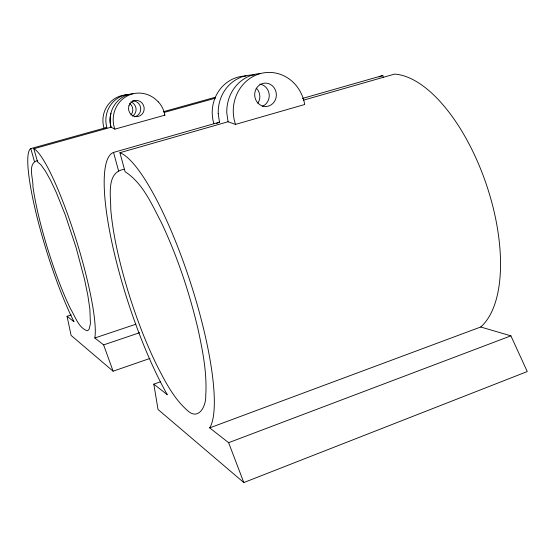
<?xml version="1.0" encoding="UTF-8"?>
<svg xmlns="http://www.w3.org/2000/svg" width="555" height="555" viewBox="0 0 555 555"><rect width="100%" height="100%" fill="white"/><g stroke="black" fill="none" stroke-linecap="round" stroke-linejoin="round"><path stroke-width="0.83" d="M37.789 160.582C26.897 162.788 33.501 179.279 32.918 186.619C35.839 206.744 40.98 226.482 46.78 245.948C53.391 267.475 60.884 288.808 70.672 309.114C75.293 316.475 78.241 327.332 86.941 330.752L88.176 330.287L89.195 328.997L90.423 323.711L89.868 308.996L87.822 295.357L84.624 279.769L76.077 247.488L65.226 214.82L56.208 192.307L50.45 180.097L45.295 170.885L40.966 164.87L37.58 161.873L33.827 148.74L111.042 127.234M106.074 127.886L106.685 127.511M124.431 169.289C105.762 171.8 110.965 196.387 110.764 209.492C113.303 237.7 120.234 265.325 128.392 292.374C136.017 316.919 145.084 341.061 156.288 364.212C164.717 380.626 173.174 397.866 187.215 410.291C198.489 421.287 206.224 406.003 205.732 395.833C207.181 373.46 202.79 351.197 198.086 329.434C189.463 292.728 177.475 256.722 161.387 222.59C151.723 204.344 143.051 183.31 125.097 171.71L119.908 152.715L228.07 121.753L235.459 124.417L304.681 104.506C303.557 97.451 300.498 90.791 295.961 85.276A38.864 36.02 88.4 0 0 260.829 73.461A38.864 36.02 88.4 0 0 234.501 101.024A39.037 36.179 88.5 0 0 233.28 112.644L233.932 118.624L235.459 124.417M216.596 123.515L219.475 122.156L218.226 113.692M160.333 381.847L153.811 384.15L158.022 409.465L243.818 482.559L527.25 371.552L510.898 335.844L480.713 327.006L209.7 427.884A147.131 32.696 72 0 0 190.088 281.371A147.131 32.696 72 0 0 119.908 152.715M209.7 427.884L228.618 442.689L510.898 335.844M71.158 314.928L67.051 316.274L71.096 335.407L113.109 371.198L149.968 358.426M33.827 148.74A102.106 15.79 72.8 0 1 74.405 234.259A102.106 15.79 72.8 0 1 94.815 337.995L103.632 344.891L139.7 332.688M94.815 337.995L135.919 324.203M153.811 384.15L167.319 394.723A147.131 32.696 72 0 1 112.679 246.031A147.131 32.696 72 0 1 113.532 152.424L219.475 122.156M302.44 98.457L382.818 75.494L383.207 77.145M303.259 100.233L394.543 74.099A136.051 63.291 71.2 0 1 486.208 184.024A136.051 63.291 71.2 0 1 480.713 327.006M67.051 316.274L74.009 321.72A102.106 15.79 72.8 0 1 37.06 217.137A102.106 15.79 72.8 0 1 30.761 148.594L106.837 127.435M163.267 111.735L215.305 97.257M164.058 112.471L215.389 98.18M111.243 127.296L114.843 129.142L164.849 115.176L164.502 114.961M228.618 442.689L243.818 482.559M103.632 344.891L113.109 371.198M30.761 148.594L34.459 161.526M113.532 152.424L118.617 170.982M213.904 123.682L212.863 119.762L212.232 114.108A36.963 34.5 87.8 0 1 213.377 103.112A36.797 34.341 87.8 0 1 246.031 76.014M228.07 121.753L226.801 113.095A38.399 35.666 88.3 0 1 228.001 101.669A38.226 35.506 88.3 0 1 260.226 73.579M379.162 76.958A136.051 63.291 71.2 0 1 382.818 75.494M254.058 75.008A37.386 34.826 88 0 0 219.398 102.522A37.553 34.979 88 0 0 218.226 113.692M256.354 88.21A11.253 10.483 86 0 1 257.881 103.174M259.802 84.131A11.509 10.684 86.3 0 1 269.182 94.274A11.509 10.684 86.3 0 1 262.307 106.366M106.831 127.435A26.258 25.357 80.8 0 1 130.064 94.322M104.167 128.607A25.939 25.072 80.4 0 1 126.845 94.863M158.335 101.843A26.085 25.121 81.7 0 1 164.904 115.169M114.83 129.148A26.952 25.967 81.6 0 1 125.555 96.931A26.952 25.967 81.6 0 1 158.244 101.926M111.028 127.241A26.529 25.585 81.3 0 1 110.903 113.248A26.737 25.787 81.3 0 1 132.916 93.649M111.062 127.31A25.988 25.065 81.2 0 1 110.965 113.269M129.648 103.403A7.832 7.562 77.8 0 1 130.973 114.941M130.786 101.877A7.923 7.638 78.2 0 1 132.485 116.161M132.305 100.885A8.047 7.749 78.7 0 1 140.679 107.913A8.047 7.749 78.7 0 1 134.421 116.814M256.195 88.751A11.704 10.843 86.6 0 0 265.394 106.505A11.704 10.843 86.6 0 0 274.975 89.168A11.704 10.843 86.6 0 0 256.195 88.751M128.968 105.728A8.138 7.832 79.1 0 0 137.813 116.543A8.138 7.832 79.1 0 0 142.323 103.334A8.138 7.832 79.1 0 0 128.968 105.728"/></g></svg>
